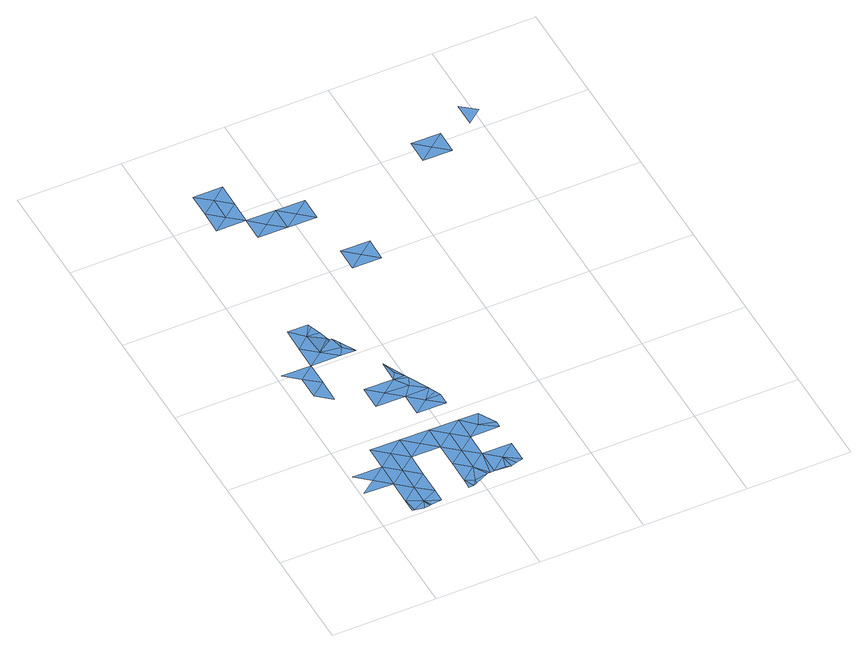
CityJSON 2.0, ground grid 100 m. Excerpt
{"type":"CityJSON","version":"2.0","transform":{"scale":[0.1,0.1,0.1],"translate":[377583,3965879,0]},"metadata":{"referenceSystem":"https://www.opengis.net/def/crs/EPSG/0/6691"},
"CityObjects":{
"waterbody1":{"type":"WaterBody","attributes":{"name":"さいたま市内水浸水想定区域","class":"1140","function":"4","InlandFloodingRiskAttribute.description":"1","InlandFloodingRiskAttribute.rankOrg":"1"},"geometry":[{"type":"MultiSurface","lod":"1","boundaries":[[[0,1,2]],[[3,4,5]],[[6,3,5]],[[7,0,8]],[[9,6,5]],[[8,0,2]],[[3,10,2]],[[11,6,9]],[[3,6,10]],[[6,11,12]],[[13,6,12]],[[8,2,14]],[[2,10,14]],[[10,6,15]],[[6,13,15]],[[16,8,17]],[[10,18,14]],[[8,14,17]],[[18,10,15]],[[18,19,14]],[[14,19,17]],[[16,17,20]],[[21,22,23]],[[23,22,24]],[[25,26,24]],[[17,19,20]],[[22,25,24]],[[19,27,20]],[[28,27,19]],[[29,30,31]],[[32,29,31]],[[33,32,31]],[[34,29,32]],[[20,27,35]],[[36,29,34]],[[37,25,38]],[[39,34,32]],[[32,33,39]],[[27,28,35]],[[28,36,40]],[[41,37,42]],[[36,34,40]],[[43,44,45]],[[37,38,42]],[[38,25,46]],[[34,39,47]],[[28,48,35]],[[44,49,45]],[[48,28,40]],[[50,34,47]],[[51,41,42]],[[34,50,40]],[[38,52,42]],[[53,43,45]],[[50,47,54]],[[55,51,42]],[[56,55,42]],[[52,56,42]],[[38,46,57]],[[58,48,40]],[[48,59,35]],[[50,58,40]],[[60,38,57]],[[52,38,61]],[[38,60,61]],[[49,62,45]],[[63,50,54]],[[64,65,54]],[[65,63,54]],[[62,53,45]],[[46,66,57]],[[52,61,67]],[[61,60,67]],[[68,60,57]],[[49,69,70]],[[66,68,57]],[[64,63,65]],[[59,48,58]],[[69,71,70]],[[64,72,63]],[[73,49,70]],[[53,74,75]],[[74,53,76]],[[53,62,77]],[[62,49,73]],[[53,77,76]],[[75,74,76]],[[50,63,78]],[[63,72,79]],[[59,58,80]],[[71,81,70]],[[82,73,70]],[[81,82,70]],[[62,73,77]],[[63,79,78]],[[58,83,80]],[[59,80,84]],[[83,85,80]],[[80,85,84]],[[86,87,88]],[[89,86,90]],[[88,87,91]],[[86,88,90]],[[90,88,92]],[[93,94,91]],[[88,91,92]],[[89,90,95]],[[90,92,95]],[[94,93,96]],[[91,94,97]],[[97,94,96]],[[98,97,96]],[[99,98,96]],[[100,101,102]],[[98,103,97]],[[100,102,104]],[[103,98,99]],[[101,100,105]],[[105,100,104]],[[106,107,108]],[[109,106,108]],[[107,106,110]],[[106,109,110]],[[111,112,113]]]}]}
},
"vertices":[
[150,501,50],[7,387,53],[290,384,49],[286,152,49],[285,26,49],[307,18,49],[426,80,49],[11,618,53],[293,615,50],[394,0,49],[429,266,49],[448,6,49],[466,8,49],[567,20,49],[432,497,49],[569,149,49],[296,846,49],[436,728,49],[572,380,49],[575,611,49],[578,842,50],[306,1539,50],[309,1770,50],[166,1656,50],[169,1888,50],[312,2001,51],[30,2005,51],[718,724,50],[857,607,50],[851,145,49],[850,52,48],[899,57,48],[936,109,48],[931,67,48],[994,258,50],[861,838,50],[854,376,50],[315,2232,51],[455,2115,51],[1066,133,48],[997,489,50],[318,2463,51],[439,2339,51],[588,1535,50],[585,1304,50],[727,1418,50],[594,1997,51],[1092,136,48],[1000,720,51],[867,1300,50],[1136,372,50],[517,2461,51],[598,2259,27],[870,1531,51],[1133,133,49],[527,2429,51],[562,2325,51],[645,2082,51],[1140,603,50],[1143,834,50],[620,2217,51],[603,2238,3],[955,1401,50],[1275,255,51],[1294,123,49],[1241,133,49],[741,1995,51],[615,2228,27],[660,2145,51],[864,1069,50],[1000,1179,49],[1146,1065,49],[1353,138,50],[1092,1297,50],[907,1600,54],[873,1739,52],[977,1530,52],[995,1493,50],[1419,368,50],[1416,154,51],[1267,708,50],[1148,1184,49],[1121,1238,49],[1422,599,50],[1331,831,49],[1423,664,50],[341,4081,51],[338,3850,51],[480,3963,51],[344,4312,50],[484,4194,50],[620,3846,52],[623,4077,52],[617,3615,50],[759,3728,50],[626,4308,51],[899,3611,50],[902,3842,52],[1042,3724,51],[1181,3607,51],[1314,3027,51],[1175,3145,51],[1172,2914,51],[1184,3838,51],[1454,2910,51],[1457,3141,51],[2456,3936,52],[2317,4054,53],[2313,3822,52],[2596,3819,51],[2599,4050,52],[2884,4277,53],[2881,4046,53],[3024,4159,56]
]}
